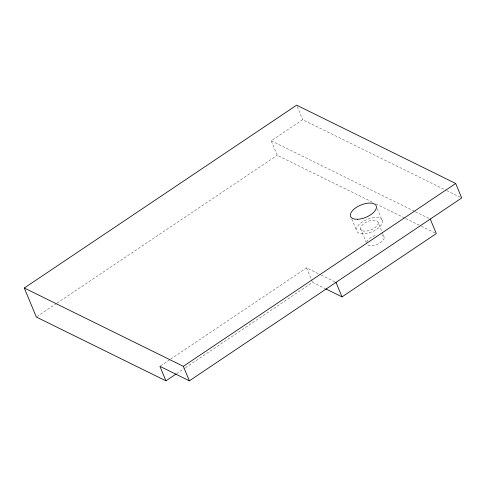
<?xml version="1.0" encoding="UTF-8"?>
<svg xmlns="http://www.w3.org/2000/svg" width="486" height="486" viewBox="0 0 486 486"><rect width="100%" height="100%" fill="white"/><g stroke="black" fill="none" stroke-linecap="round" stroke-linejoin="round"><path stroke-width="0.36" stroke-dasharray="2.43 1.82" d="M372.391 202.133L277.233 155.283L271.224 140.77L302.644 119.678L446.069 190.287M36.948 316.611L56.449 303.513M57.081 303.094L277.233 155.283M160.538 365.903L169.979 359.567M170.61 359.142L306.551 267.871L320.608 274.79M176.618 373.655L184.802 368.157M185.433 367.738L312.565 282.378L325.28 288.641M446.743 190.621L461.02 197.644M271.224 140.77L414.643 211.38M415.323 211.72L430.274 219.077M375.793 203.804L405.02 218.196M405.701 218.53L420.651 225.893M421.332 226.227L434.927 232.922M321.282 275.119L336.008 282.372M377.276 208.743L382.427 221.179A13.863 6.634 -22.5 0 1 363.68 233.766A13.863 6.634 -22.5 0 1 362.094 222.078A13.863 6.634 -22.5 0 1 382.427 221.179M378.223 222.631A9.392 4.496 -22.5 0 1 365.521 231.154A9.392 4.496 -22.5 0 1 364.451 223.238A9.392 4.496 -22.5 0 1 378.223 222.631L384.232 237.144M360.576 228.718L366.298 242.538M351.791 219.113L356.372 230.17M297.207 106.543L302.644 119.678M306.551 267.871L312.565 282.378M381.771 234.914A9.392 4.496 -22.5 0 1 380.034 242.836A9.392 4.496 -22.5 0 1 367.045 244.312M366.723 241.943A9.392 4.496 -22.5 0 1 377.093 234.981"/><path stroke-width="0.73" d="M165.92 380.836L36.322 317.03L24.3 288.01L296.636 105.164L455.692 183.471L461.7 197.984L189.364 380.824L159.912 366.323L165.92 380.836L175.993 374.074M24.3 288.01L183.356 366.316L455.692 183.471M325.954 288.97L342.016 296.879L436.288 233.59L430.274 219.077M336.008 282.372L342.016 296.879M183.356 366.316L189.364 380.824M357.666 219.259A13.863 6.634 -22.5 0 0 376.413 206.672A13.863 6.634 -22.5 0 0 356.086 207.571A13.863 6.634 -22.5 0 0 357.666 219.259"/></g></svg>
